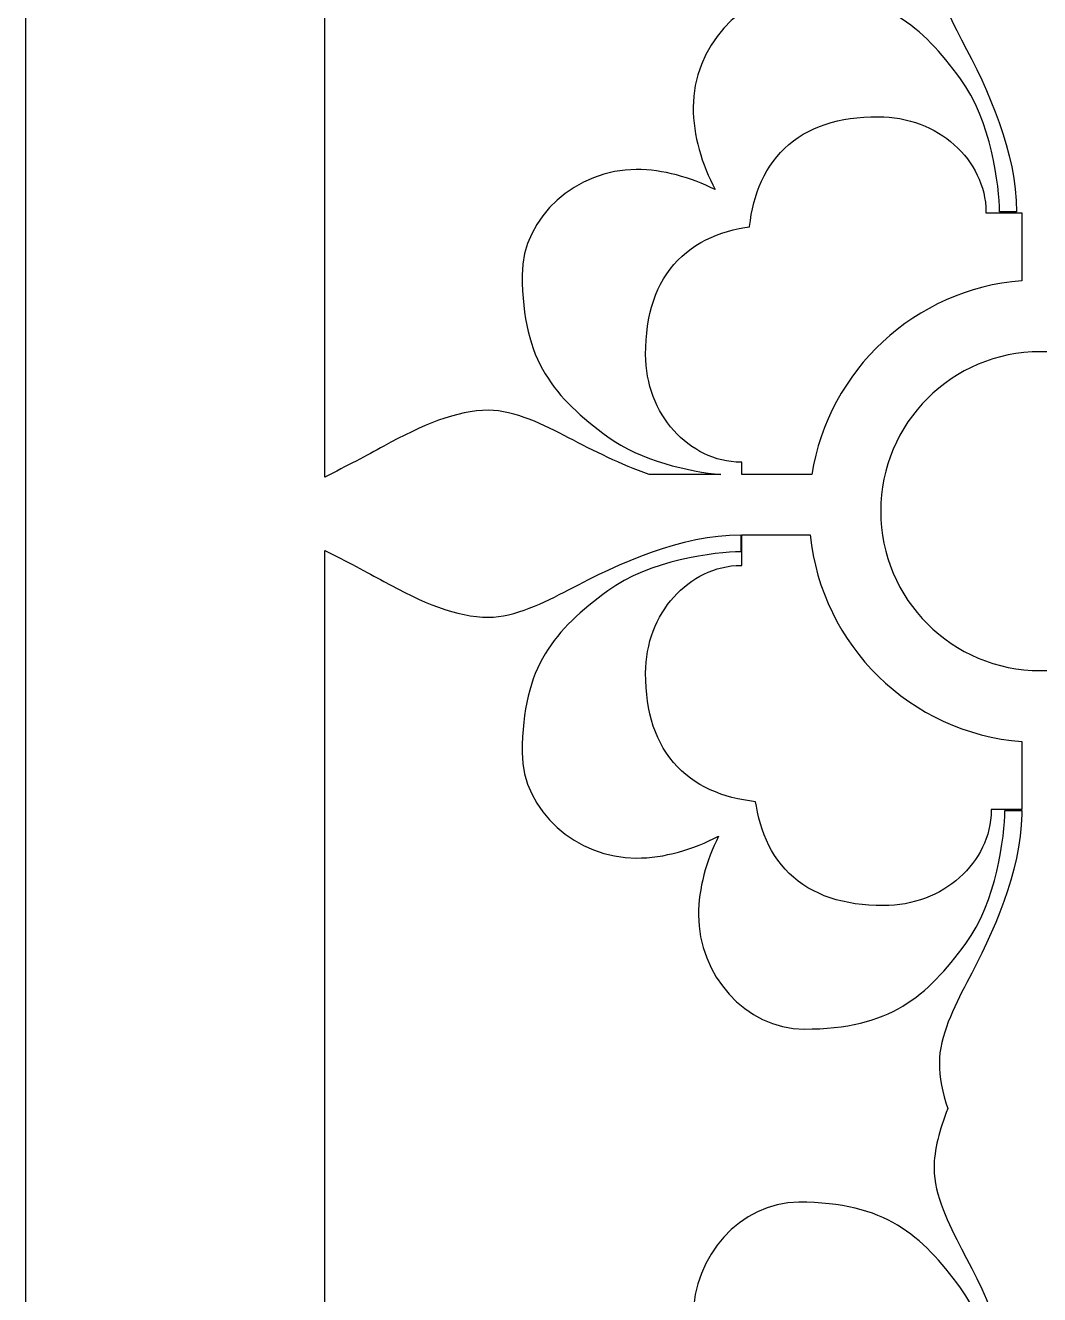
# Model space of a CAD drawing. Header units: centimetres. Extents: x 20.9 to 27, y -2.7 to 9.
# Drawn here: x 20.936 to 21.722, y -0.808 to 0.175 of the extents above; entities that cross this region are included whole.
import ezdxf

# ---------------------------------------------------------------- set-up
doc = ezdxf.new("R2010")
doc.units = ezdxf.units.CM
doc.header["$MEASUREMENT"] = 0
doc.layers.add('layer 1', color=7, linetype='Continuous')

msp = doc.modelspace()

# ---------------------------------------------------------------- linework, layer by layer
at = {"layer": 'layer 1', "color": 250}
for points, knots in [([(20.93631, -2.70131), (20.93631, -2.70131), (20.93631, 9.00077), (20.93631, 9.00077), (20.93631, 9.00077), (20.93631, 9.00077), (26.99977, 9.00077), (26.99977, 9.00077), (26.99977, 9.00077), (26.99977, 9.00077), (26.99977, -2.70131), (26.99977, -2.70131), (26.99977, -2.70131), (26.99977, -2.70131), (20.93631, -2.70131), (20.93631, -2.70131)], [0, 0, 0, 0, 0.2, 0.2, 0.2, 0.2, 0.4, 0.4, 0.4, 0.4, 0.6, 0.6, 0.6, 0.6, 1, 1, 1, 1]), ([(21.65053, 0.27265), (21.64632, 0.28498), (21.64389, 0.2968), (21.64389, 0.3081), (21.64389, 0.3081), (21.64389, 0.32855), (21.65533, 0.35145), (21.66515, 0.37026), (21.66515, 0.37026), (21.68599, 0.40951), (21.70681, 0.45504), (21.70765, 0.50071), (21.70765, 0.50071), (21.70765, 0.50071), (21.70765, 0.50356), (21.70765, 0.50356), (21.70765, 0.50356), (21.70765, 0.50356), (21.69459, 0.50356), (21.69459, 0.50356), (21.69459, 0.50356), (21.69459, 0.48393), (21.68805, 0.4324), (21.66433, 0.40052), (21.66433, 0.40052), (21.63407, 0.35962), (21.60628, 0.33428), (21.5392, 0.33428), (21.5392, 0.33428), (21.4934, 0.33428), (21.45743, 0.37679), (21.45743, 0.4226), (21.45743, 0.4226), (21.45743, 0.44332), (21.46346, 0.46472), (21.47302, 0.48367), (21.47302, 0.48367), (21.45341, 0.47331), (21.43096, 0.46669), (21.40925, 0.46669), (21.40925, 0.46669), (21.36344, 0.46669), (21.32093, 0.50267), (21.32093, 0.54847), (21.32093, 0.54847), (21.32093, 0.61554), (21.34627, 0.64334), (21.38717, 0.67359), (21.38717, 0.67359), (21.41905, 0.69731), (21.47058, 0.70386), (21.49021, 0.70386), (21.49021, 0.70386), (21.49021, 0.70386), (21.49021, 0.71694), (21.49021, 0.71694), (21.49021, 0.71694), (21.44359, 0.71694), (21.39698, 0.69568), (21.35691, 0.67441), (21.35691, 0.67441), (21.3381, 0.66459), (21.3152, 0.65315), (21.29475, 0.65315), (21.29475, 0.65315), (21.27021, 0.65315), (21.24322, 0.66459), (21.21379, 0.68096), (21.21379, 0.68096), (21.20078, 0.68802), (21.18488, 0.69644), (21.16804, 0.70491), (21.16804, 0.70491), (21.16804, 0.70491), (21.16804, -0.17453), (21.16804, -0.17453), (21.16804, -0.17453), (21.18488, -0.16606), (21.20078, -0.15764), (21.21379, -0.15057), (21.21379, -0.15057), (21.24322, -0.1342), (21.27021, -0.12276), (21.29475, -0.12276), (21.29475, -0.12276), (21.3152, -0.12276), (21.3381, -0.1342), (21.35691, -0.14403), (21.35691, -0.14403), (21.37636, -0.15435), (21.39735, -0.16467), (21.41913, -0.17256), (21.41913, -0.17256), (21.41913, -0.17256), (21.47463, -0.17256), (21.47463, -0.17256), (21.47463, -0.17256), (21.45035, -0.17008), (21.41254, -0.16208), (21.38717, -0.1432), (21.38717, -0.1432), (21.34627, -0.11295), (21.32093, -0.08515), (21.32093, -0.01808), (21.32093, -0.01808), (21.32093, 0.02772), (21.36344, 0.0637), (21.40925, 0.0637), (21.40925, 0.0637), (21.42997, 0.0637), (21.45137, 0.05766), (21.47032, 0.04811), (21.47032, 0.04811), (21.45996, 0.06772), (21.45334, 0.09016), (21.45334, 0.11188), (21.45334, 0.11188), (21.45334, 0.15769), (21.48932, 0.2002), (21.53512, 0.2002), (21.53512, 0.2002), (21.60219, 0.2002), (21.62998, 0.17486), (21.66024, 0.13396), (21.66024, 0.13396), (21.68396, 0.10208), (21.69051, 0.05055), (21.69051, 0.03092), (21.69051, 0.03092), (21.69051, 0.03092), (21.70359, 0.03092), (21.70359, 0.03092), (21.70359, 0.03092), (21.70359, 0.07754), (21.68233, 0.12415), (21.66106, 0.16422), (21.66106, 0.16422), (21.65124, 0.18303), (21.6398, 0.20593), (21.6398, 0.22638), (21.6398, 0.22638), (21.6398, 0.24094), (21.64383, 0.25636), (21.65053, 0.27265)], [0, 0, 0, 0, 0.027027, 0.027027, 0.027027, 0.027027, 0.054054, 0.054054, 0.054054, 0.054054, 0.081081, 0.081081, 0.081081, 0.081081, 0.108108, 0.108108, 0.108108, 0.108108, 0.135135, 0.135135, 0.135135, 0.135135, 0.162162, 0.162162, 0.162162, 0.162162, 0.189189, 0.189189, 0.189189, 0.189189, 0.216216, 0.216216, 0.216216, 0.216216, 0.243243, 0.243243, 0.243243, 0.243243, 0.27027, 0.27027, 0.27027, 0.27027, 0.297297, 0.297297, 0.297297, 0.297297, 0.324324, 0.324324, 0.324324, 0.324324, 0.351351, 0.351351, 0.351351, 0.351351, 0.378378, 0.378378, 0.378378, 0.378378, 0.405405, 0.405405, 0.405405, 0.405405, 0.432432, 0.432432, 0.432432, 0.432432, 0.459459, 0.459459, 0.459459, 0.459459, 0.486486, 0.486486, 0.486486, 0.486486, 0.513514, 0.513514, 0.513514, 0.513514, 0.540541, 0.540541, 0.540541, 0.540541, 0.567568, 0.567568, 0.567568, 0.567568, 0.594595, 0.594595, 0.594595, 0.594595, 0.621622, 0.621622, 0.621622, 0.621622, 0.648649, 0.648649, 0.648649, 0.648649, 0.675676, 0.675676, 0.675676, 0.675676, 0.702703, 0.702703, 0.702703, 0.702703, 0.72973, 0.72973, 0.72973, 0.72973, 0.756757, 0.756757, 0.756757, 0.756757, 0.783784, 0.783784, 0.783784, 0.783784, 0.810811, 0.810811, 0.810811, 0.810811, 0.837838, 0.837838, 0.837838, 0.837838, 0.864865, 0.864865, 0.864865, 0.864865, 0.891892, 0.891892, 0.891892, 0.891892, 0.918919, 0.918919, 0.918919, 0.918919, 0.945946, 0.945946, 0.945946, 0.945946, 1, 1, 1, 1]), ([(21.49092, -0.17256), (21.49092, -0.17256), (21.54518, -0.17256), (21.54518, -0.17256), (21.54518, -0.17256), (21.55802, -0.09176), (21.62492, -0.02895), (21.70765, -0.02239), (21.70765, -0.02239), (21.70765, -0.02239), (21.70765, 0.0302), (21.70765, 0.0302), (21.70765, 0.0302), (21.70765, 0.0302), (21.67997, 0.0302), (21.67997, 0.0302), (21.67997, 0.0302), (21.67997, 0.0302), (21.67997, 0.0312), (21.67997, 0.0312), (21.67997, 0.0312), (21.67997, 0.0312), (21.67986, 0.03466), (21.67986, 0.03466), (21.67986, 0.03466), (21.67986, 0.03466), (21.67953, 0.03836), (21.67953, 0.03836), (21.67953, 0.03836), (21.67953, 0.03836), (21.67898, 0.04203), (21.67898, 0.04203), (21.67898, 0.04203), (21.67898, 0.04203), (21.67822, 0.04564), (21.67822, 0.04564), (21.67822, 0.04564), (21.67822, 0.04564), (21.67727, 0.0492), (21.67727, 0.0492), (21.67727, 0.0492), (21.67727, 0.0492), (21.67612, 0.05269), (21.67612, 0.05269), (21.67612, 0.05269), (21.67612, 0.05269), (21.67479, 0.0561), (21.67479, 0.0561), (21.67479, 0.0561), (21.67479, 0.0561), (21.67328, 0.05945), (21.67328, 0.05945), (21.67328, 0.05945), (21.67328, 0.05945), (21.67159, 0.06271), (21.67159, 0.06271), (21.67159, 0.06271), (21.67159, 0.06271), (21.66974, 0.06588), (21.66974, 0.06588), (21.66974, 0.06588), (21.66974, 0.06588), (21.66774, 0.06896), (21.66774, 0.06896), (21.66774, 0.06896), (21.66774, 0.06896), (21.66557, 0.07194), (21.66557, 0.07194), (21.66557, 0.07194), (21.66557, 0.07194), (21.66326, 0.07483), (21.66326, 0.07483), (21.66326, 0.07483), (21.66326, 0.07483), (21.6608, 0.07761), (21.6608, 0.07761), (21.6608, 0.07761), (21.6608, 0.07761), (21.6582, 0.08028), (21.6582, 0.08028), (21.6582, 0.08028), (21.6582, 0.08028), (21.65546, 0.08285), (21.65546, 0.08285), (21.65546, 0.08285), (21.65546, 0.08285), (21.65259, 0.08529), (21.65259, 0.08529), (21.65259, 0.08529), (21.65259, 0.08529), (21.64959, 0.08762), (21.64959, 0.08762), (21.64959, 0.08762), (21.64959, 0.08762), (21.64647, 0.08981), (21.64647, 0.08981), (21.64647, 0.08981), (21.64647, 0.08981), (21.64322, 0.09188), (21.64322, 0.09188), (21.64322, 0.09188), (21.64322, 0.09188), (21.63986, 0.09381), (21.63986, 0.09381), (21.63986, 0.09381), (21.63986, 0.09381), (21.63639, 0.0956), (21.63639, 0.0956), (21.63639, 0.0956), (21.63639, 0.0956), (21.63281, 0.09725), (21.63281, 0.09725), (21.63281, 0.09725), (21.63281, 0.09725), (21.62913, 0.09874), (21.62913, 0.09874), (21.62913, 0.09874), (21.62913, 0.09874), (21.62534, 0.10008), (21.62534, 0.10008), (21.62534, 0.10008), (21.62534, 0.10008), (21.62146, 0.10126), (21.62146, 0.10126), (21.62146, 0.10126), (21.62146, 0.10126), (21.61749, 0.10226), (21.61749, 0.10226), (21.61749, 0.10226), (21.61749, 0.10226), (21.61343, 0.1031), (21.61343, 0.1031), (21.61343, 0.1031), (21.61343, 0.1031), (21.60929, 0.10376), (21.60929, 0.10376), (21.60929, 0.10376), (21.60929, 0.10376), (21.60509, 0.10424), (21.60509, 0.10424), (21.60509, 0.10424), (21.60509, 0.10424), (21.60081, 0.10453), (21.60081, 0.10453), (21.60081, 0.10453), (21.60081, 0.10453), (21.59652, 0.10462), (21.59652, 0.10462), (21.59652, 0.10462), (21.59652, 0.10462), (21.59087, 0.10453), (21.59087, 0.10453), (21.59087, 0.10453), (21.59087, 0.10453), (21.58542, 0.10426), (21.58542, 0.10426), (21.58542, 0.10426), (21.58542, 0.10426), (21.58011, 0.1038), (21.58011, 0.1038), (21.58011, 0.1038), (21.58011, 0.1038), (21.57494, 0.10316), (21.57494, 0.10316), (21.57494, 0.10316), (21.57494, 0.10316), (21.5699, 0.10233), (21.5699, 0.10233), (21.5699, 0.10233), (21.5699, 0.10233), (21.56499, 0.10131), (21.56499, 0.10131), (21.56499, 0.10131), (21.56499, 0.10131), (21.56022, 0.10009), (21.56022, 0.10009), (21.56022, 0.10009), (21.56022, 0.10009), (21.55559, 0.09867), (21.55559, 0.09867), (21.55559, 0.09867), (21.55559, 0.09867), (21.55109, 0.09704), (21.55109, 0.09704), (21.55109, 0.09704), (21.55109, 0.09704), (21.54674, 0.09522), (21.54674, 0.09522), (21.54674, 0.09522), (21.54674, 0.09522), (21.54254, 0.09318), (21.54254, 0.09318), (21.54254, 0.09318), (21.54254, 0.09318), (21.5385, 0.09095), (21.5385, 0.09095), (21.5385, 0.09095), (21.5385, 0.09095), (21.53462, 0.08851), (21.53462, 0.08851), (21.53462, 0.08851), (21.53462, 0.08851), (21.53091, 0.08587), (21.53091, 0.08587), (21.53091, 0.08587), (21.53091, 0.08587), (21.52739, 0.08305), (21.52739, 0.08305), (21.52739, 0.08305), (21.52739, 0.08305), (21.52405, 0.08004), (21.52405, 0.08004), (21.52405, 0.08004), (21.52405, 0.08004), (21.52091, 0.07685), (21.52091, 0.07685), (21.52091, 0.07685), (21.52091, 0.07685), (21.51797, 0.0735), (21.51797, 0.0735), (21.51797, 0.0735), (21.51797, 0.0735), (21.51523, 0.06999), (21.51523, 0.06999), (21.51523, 0.06999), (21.51523, 0.06999), (21.51269, 0.06635), (21.51269, 0.06635), (21.51269, 0.06635), (21.51269, 0.06635), (21.51035, 0.06258), (21.51035, 0.06258), (21.51035, 0.06258), (21.51035, 0.06258), (21.50821, 0.0587), (21.50821, 0.0587), (21.50821, 0.0587), (21.50821, 0.0587), (21.50627, 0.0547), (21.50627, 0.0547), (21.50627, 0.0547), (21.50627, 0.0547), (21.50452, 0.05061), (21.50452, 0.05061), (21.50452, 0.05061), (21.50452, 0.05061), (21.50294, 0.04642), (21.50294, 0.04642), (21.50294, 0.04642), (21.50294, 0.04642), (21.50154, 0.04214), (21.50154, 0.04214), (21.50154, 0.04214), (21.50154, 0.04214), (21.50031, 0.03778), (21.50031, 0.03778), (21.50031, 0.03778), (21.50031, 0.03778), (21.49925, 0.03335), (21.49925, 0.03335), (21.49925, 0.03335), (21.49925, 0.03335), (21.49833, 0.02883), (21.49833, 0.02883), (21.49833, 0.02883), (21.49833, 0.02883), (21.49757, 0.02424), (21.49757, 0.02424), (21.49757, 0.02424), (21.49757, 0.02424), (21.49695, 0.01958), (21.49695, 0.01958), (21.49695, 0.01958), (21.49695, 0.01958), (21.49693, 0.01944), (21.49693, 0.01944), (21.49693, 0.01944), (21.49693, 0.01944), (21.49342, 0.01889), (21.49342, 0.01889), (21.49342, 0.01889), (21.49342, 0.01889), (21.48885, 0.01801), (21.48885, 0.01801), (21.48885, 0.01801), (21.48885, 0.01801), (21.48436, 0.01697), (21.48436, 0.01697), (21.48436, 0.01697), (21.48436, 0.01697), (21.47994, 0.01576), (21.47994, 0.01576), (21.47994, 0.01576), (21.47994, 0.01576), (21.47561, 0.01439), (21.47561, 0.01439), (21.47561, 0.01439), (21.47561, 0.01439), (21.47137, 0.01285), (21.47137, 0.01285), (21.47137, 0.01285), (21.47137, 0.01285), (21.46722, 0.01111), (21.46722, 0.01111), (21.46722, 0.01111), (21.46722, 0.01111), (21.46317, 0.00919), (21.46317, 0.00919), (21.46317, 0.00919), (21.46317, 0.00919), (21.45923, 0.00707), (21.45923, 0.00707), (21.45923, 0.00707), (21.45923, 0.00707), (21.45541, 0.00475), (21.45541, 0.00475), (21.45541, 0.00475), (21.45541, 0.00475), (21.45171, 0.00223), (21.45171, 0.00223), (21.45171, 0.00223), (21.45171, 0.00223), (21.44816, -0.0005), (21.44816, -0.0005), (21.44816, -0.0005), (21.44816, -0.0005), (21.44475, -0.00344), (21.44475, -0.00344), (21.44475, -0.00344), (21.44475, -0.00344), (21.44152, -0.00658), (21.44152, -0.00658), (21.44152, -0.00658), (21.44152, -0.00658), (21.43845, -0.00992), (21.43845, -0.00992), (21.43845, -0.00992), (21.43845, -0.00992), (21.43558, -0.01345), (21.43558, -0.01345), (21.43558, -0.01345), (21.43558, -0.01345), (21.43289, -0.01717), (21.43289, -0.01717), (21.43289, -0.01717), (21.43289, -0.01717), (21.43041, -0.02106), (21.43041, -0.02106), (21.43041, -0.02106), (21.43041, -0.02106), (21.42814, -0.02512), (21.42814, -0.02512), (21.42814, -0.02512), (21.42814, -0.02512), (21.42607, -0.02934), (21.42607, -0.02934), (21.42607, -0.02934), (21.42607, -0.02934), (21.42421, -0.03372), (21.42421, -0.03372), (21.42421, -0.03372), (21.42421, -0.03372), (21.42256, -0.03824), (21.42256, -0.03824), (21.42256, -0.03824), (21.42256, -0.03824), (21.42112, -0.04291), (21.42112, -0.04291), (21.42112, -0.04291), (21.42112, -0.04291), (21.41987, -0.04771), (21.41987, -0.04771), (21.41987, -0.04771), (21.41987, -0.04771), (21.41883, -0.05265), (21.41883, -0.05265), (21.41883, -0.05265), (21.41883, -0.05265), (21.41799, -0.05773), (21.41799, -0.05773), (21.41799, -0.05773), (21.41799, -0.05773), (21.41733, -0.06294), (21.41733, -0.06294), (21.41733, -0.06294), (21.41733, -0.06294), (21.41687, -0.06829), (21.41687, -0.06829), (21.41687, -0.06829), (21.41687, -0.06829), (21.41659, -0.07379), (21.41659, -0.07379), (21.41659, -0.07379), (21.41659, -0.07379), (21.4165, -0.07948), (21.4165, -0.07948), (21.4165, -0.07948), (21.4165, -0.07948), (21.4166, -0.08377), (21.4166, -0.08377), (21.4166, -0.08377), (21.4166, -0.08377), (21.41689, -0.08805), (21.41689, -0.08805), (21.41689, -0.08805), (21.41689, -0.08805), (21.41736, -0.09226), (21.41736, -0.09226), (21.41736, -0.09226), (21.41736, -0.09226), (21.41802, -0.09639), (21.41802, -0.09639), (21.41802, -0.09639), (21.41802, -0.09639), (21.41886, -0.10045), (21.41886, -0.10045), (21.41886, -0.10045), (21.41886, -0.10045), (21.41987, -0.10442), (21.41987, -0.10442), (21.41987, -0.10442), (21.41987, -0.10442), (21.42104, -0.10831), (21.42104, -0.10831), (21.42104, -0.10831), (21.42104, -0.10831), (21.42238, -0.11209), (21.42238, -0.11209), (21.42238, -0.11209), (21.42238, -0.11209), (21.42387, -0.11577), (21.42387, -0.11577), (21.42387, -0.11577), (21.42387, -0.11577), (21.42552, -0.11936), (21.42552, -0.11936), (21.42552, -0.11936), (21.42552, -0.11936), (21.42731, -0.12283), (21.42731, -0.12283), (21.42731, -0.12283), (21.42731, -0.12283), (21.42924, -0.12619), (21.42924, -0.12619), (21.42924, -0.12619), (21.42924, -0.12619), (21.43131, -0.12943), (21.43131, -0.12943), (21.43131, -0.12943), (21.43131, -0.12943), (21.43351, -0.13256), (21.43351, -0.13256), (21.43351, -0.13256), (21.43351, -0.13256), (21.43583, -0.13556), (21.43583, -0.13556), (21.43583, -0.13556), (21.43583, -0.13556), (21.43827, -0.13843), (21.43827, -0.13843), (21.43827, -0.13843), (21.43827, -0.13843), (21.44083, -0.14116), (21.44083, -0.14116), (21.44083, -0.14116), (21.44083, -0.14116), (21.44351, -0.14377), (21.44351, -0.14377), (21.44351, -0.14377), (21.44351, -0.14377), (21.44629, -0.14623), (21.44629, -0.14623), (21.44629, -0.14623), (21.44629, -0.14623), (21.44918, -0.14854), (21.44918, -0.14854), (21.44918, -0.14854), (21.44918, -0.14854), (21.45216, -0.15071), (21.45216, -0.15071), (21.45216, -0.15071), (21.45216, -0.15071), (21.45525, -0.15272), (21.45525, -0.15272), (21.45525, -0.15272), (21.45525, -0.15272), (21.45842, -0.15457), (21.45842, -0.15457), (21.45842, -0.15457), (21.45842, -0.15457), (21.46168, -0.15625), (21.46168, -0.15625), (21.46168, -0.15625), (21.46168, -0.15625), (21.46501, -0.15776), (21.46501, -0.15776), (21.46501, -0.15776), (21.46501, -0.15776), (21.46843, -0.15909), (21.46843, -0.15909), (21.46843, -0.15909), (21.46843, -0.15909), (21.47192, -0.16024), (21.47192, -0.16024), (21.47192, -0.16024), (21.47192, -0.16024), (21.47548, -0.1612), (21.47548, -0.1612), (21.47548, -0.1612), (21.47548, -0.1612), (21.4791, -0.16195), (21.4791, -0.16195), (21.4791, -0.16195), (21.4791, -0.16195), (21.48276, -0.1625), (21.48276, -0.1625), (21.48276, -0.1625), (21.48276, -0.1625), (21.48647, -0.16283), (21.48647, -0.16283), (21.48647, -0.16283), (21.48647, -0.16283), (21.48993, -0.16294), (21.48993, -0.16294), (21.48993, -0.16294), (21.48993, -0.16294), (21.49092, -0.16294), (21.49092, -0.16294), (21.49092, -0.16294), (21.49092, -0.16294), (21.49092, -0.17256), (21.49092, -0.17256)], [0, 0, 0, 0, 0.007463, 0.007463, 0.007463, 0.007463, 0.014925, 0.014925, 0.014925, 0.014925, 0.022388, 0.022388, 0.022388, 0.022388, 0.029851, 0.029851, 0.029851, 0.029851, 0.037313, 0.037313, 0.037313, 0.037313, 0.044776, 0.044776, 0.044776, 0.044776, 0.052239, 0.052239, 0.052239, 0.052239, 0.059701, 0.059701, 0.059701, 0.059701, 0.067164, 0.067164, 0.067164, 0.067164, 0.074627, 0.074627, 0.074627, 0.074627, 0.08209, 0.08209, 0.08209, 0.08209, 0.089552, 0.089552, 0.089552, 0.089552, 0.097015, 0.097015, 0.097015, 0.097015, 0.104478, 0.104478, 0.104478, 0.104478, 0.11194, 0.11194, 0.11194, 0.11194, 0.119403, 0.119403, 0.119403, 0.119403, 0.126866, 0.126866, 0.126866, 0.126866, 0.134328, 0.134328, 0.134328, 0.134328, 0.141791, 0.141791, 0.141791, 0.141791, 0.149254, 0.149254, 0.149254, 0.149254, 0.156716, 0.156716, 0.156716, 0.156716, 0.164179, 0.164179, 0.164179, 0.164179, 0.171642, 0.171642, 0.171642, 0.171642, 0.179104, 0.179104, 0.179104, 0.179104, 0.186567, 0.186567, 0.186567, 0.186567, 0.19403, 0.19403, 0.19403, 0.19403, 0.201493, 0.201493, 0.201493, 0.201493, 0.208955, 0.208955, 0.208955, 0.208955, 0.216418, 0.216418, 0.216418, 0.216418, 0.223881, 0.223881, 0.223881, 0.223881, 0.231343, 0.231343, 0.231343, 0.231343, 0.238806, 0.238806, 0.238806, 0.238806, 0.246269, 0.246269, 0.246269, 0.246269, 0.253731, 0.253731, 0.253731, 0.253731, 0.261194, 0.261194, 0.261194, 0.261194, 0.268657, 0.268657, 0.268657, 0.268657, 0.276119, 0.276119, 0.276119, 0.276119, 0.283582, 0.283582, 0.283582, 0.283582, 0.291045, 0.291045, 0.291045, 0.291045, 0.298507, 0.298507, 0.298507, 0.298507, 0.30597, 0.30597, 0.30597, 0.30597, 0.313433, 0.313433, 0.313433, 0.313433, 0.320896, 0.320896, 0.320896, 0.320896, 0.328358, 0.328358, 0.328358, 0.328358, 0.335821, 0.335821, 0.335821, 0.335821, 0.343284, 0.343284, 0.343284, 0.343284, 0.350746, 0.350746, 0.350746, 0.350746, 0.358209, 0.358209, 0.358209, 0.358209, 0.365672, 0.365672, 0.365672, 0.365672, 0.373134, 0.373134, 0.373134, 0.373134, 0.380597, 0.380597, 0.380597, 0.380597, 0.38806, 0.38806, 0.38806, 0.38806, 0.395522, 0.395522, 0.395522, 0.395522, 0.402985, 0.402985, 0.402985, 0.402985, 0.410448, 0.410448, 0.410448, 0.410448, 0.41791, 0.41791, 0.41791, 0.41791, 0.425373, 0.425373, 0.425373, 0.425373, 0.432836, 0.432836, 0.432836, 0.432836, 0.440299, 0.440299, 0.440299, 0.440299, 0.447761, 0.447761, 0.447761, 0.447761, 0.455224, 0.455224, 0.455224, 0.455224, 0.462687, 0.462687, 0.462687, 0.462687, 0.470149, 0.470149, 0.470149, 0.470149, 0.477612, 0.477612, 0.477612, 0.477612, 0.485075, 0.485075, 0.485075, 0.485075, 0.492537, 0.492537, 0.492537, 0.492537, 0.5, 0.5, 0.5, 0.5, 0.507463, 0.507463, 0.507463, 0.507463, 0.514925, 0.514925, 0.514925, 0.514925, 0.522388, 0.522388, 0.522388, 0.522388, 0.529851, 0.529851, 0.529851, 0.529851, 0.537313, 0.537313, 0.537313, 0.537313, 0.544776, 0.544776, 0.544776, 0.544776, 0.552239, 0.552239, 0.552239, 0.552239, 0.559701, 0.559701, 0.559701, 0.559701, 0.567164, 0.567164, 0.567164, 0.567164, 0.574627, 0.574627, 0.574627, 0.574627, 0.58209, 0.58209, 0.58209, 0.58209, 0.589552, 0.589552, 0.589552, 0.589552, 0.597015, 0.597015, 0.597015, 0.597015, 0.604478, 0.604478, 0.604478, 0.604478, 0.61194, 0.61194, 0.61194, 0.61194, 0.619403, 0.619403, 0.619403, 0.619403, 0.626866, 0.626866, 0.626866, 0.626866, 0.634328, 0.634328, 0.634328, 0.634328, 0.641791, 0.641791, 0.641791, 0.641791, 0.649254, 0.649254, 0.649254, 0.649254, 0.656716, 0.656716, 0.656716, 0.656716, 0.664179, 0.664179, 0.664179, 0.664179, 0.671642, 0.671642, 0.671642, 0.671642, 0.679104, 0.679104, 0.679104, 0.679104, 0.686567, 0.686567, 0.686567, 0.686567, 0.69403, 0.69403, 0.69403, 0.69403, 0.701493, 0.701493, 0.701493, 0.701493, 0.708955, 0.708955, 0.708955, 0.708955, 0.716418, 0.716418, 0.716418, 0.716418, 0.723881, 0.723881, 0.723881, 0.723881, 0.731343, 0.731343, 0.731343, 0.731343, 0.738806, 0.738806, 0.738806, 0.738806, 0.746269, 0.746269, 0.746269, 0.746269, 0.753731, 0.753731, 0.753731, 0.753731, 0.761194, 0.761194, 0.761194, 0.761194, 0.768657, 0.768657, 0.768657, 0.768657, 0.776119, 0.776119, 0.776119, 0.776119, 0.783582, 0.783582, 0.783582, 0.783582, 0.791045, 0.791045, 0.791045, 0.791045, 0.798507, 0.798507, 0.798507, 0.798507, 0.80597, 0.80597, 0.80597, 0.80597, 0.813433, 0.813433, 0.813433, 0.813433, 0.820896, 0.820896, 0.820896, 0.820896, 0.828358, 0.828358, 0.828358, 0.828358, 0.835821, 0.835821, 0.835821, 0.835821, 0.843284, 0.843284, 0.843284, 0.843284, 0.850746, 0.850746, 0.850746, 0.850746, 0.858209, 0.858209, 0.858209, 0.858209, 0.865672, 0.865672, 0.865672, 0.865672, 0.873134, 0.873134, 0.873134, 0.873134, 0.880597, 0.880597, 0.880597, 0.880597, 0.88806, 0.88806, 0.88806, 0.88806, 0.895522, 0.895522, 0.895522, 0.895522, 0.902985, 0.902985, 0.902985, 0.902985, 0.910448, 0.910448, 0.910448, 0.910448, 0.91791, 0.91791, 0.91791, 0.91791, 0.925373, 0.925373, 0.925373, 0.925373, 0.932836, 0.932836, 0.932836, 0.932836, 0.940299, 0.940299, 0.940299, 0.940299, 0.947761, 0.947761, 0.947761, 0.947761, 0.955224, 0.955224, 0.955224, 0.955224, 0.962687, 0.962687, 0.962687, 0.962687, 0.970149, 0.970149, 0.970149, 0.970149, 0.977612, 0.977612, 0.977612, 0.977612, 0.985075, 0.985075, 0.985075, 0.985075, 1, 1, 1, 1]), ([(21.59848, -0.20087), (21.59848, -0.13266), (21.65379, -0.07736), (21.72199, -0.07736), (21.72199, -0.07736), (21.79019, -0.07736), (21.8455, -0.13266), (21.8455, -0.20087), (21.8455, -0.20087), (21.8455, -0.26907), (21.79019, -0.32438), (21.72199, -0.32438), (21.72199, -0.32438), (21.65379, -0.32438), (21.59848, -0.26907), (21.59848, -0.20087)], [0, 0, 0, 0, 0.2, 0.2, 0.2, 0.2, 0.4, 0.4, 0.4, 0.4, 0.6, 0.6, 0.6, 0.6, 1, 1, 1, 1]), ([(21.65053, -0.66356), (21.64632, -0.65122), (21.64389, -0.6394), (21.64389, -0.62811), (21.64389, -0.62811), (21.64389, -0.60766), (21.65533, -0.58476), (21.66515, -0.56595), (21.66515, -0.56595), (21.68599, -0.52669), (21.70681, -0.48117), (21.70765, -0.4355), (21.70765, -0.4355), (21.70765, -0.4355), (21.70765, -0.43265), (21.70765, -0.43265), (21.70765, -0.43265), (21.70765, -0.43265), (21.69459, -0.43265), (21.69459, -0.43265), (21.69459, -0.43265), (21.69459, -0.45228), (21.68805, -0.50381), (21.66433, -0.53569), (21.66433, -0.53569), (21.63407, -0.57659), (21.60628, -0.60193), (21.5392, -0.60193), (21.5392, -0.60193), (21.4934, -0.60193), (21.45743, -0.55942), (21.45743, -0.51361), (21.45743, -0.51361), (21.45743, -0.49288), (21.46346, -0.47149), (21.47302, -0.45253), (21.47302, -0.45253), (21.45341, -0.46289), (21.43096, -0.46951), (21.40925, -0.46951), (21.40925, -0.46951), (21.36344, -0.46951), (21.32093, -0.43354), (21.32093, -0.38774), (21.32093, -0.38774), (21.32093, -0.32067), (21.34627, -0.29287), (21.38717, -0.26261), (21.38717, -0.26261), (21.41905, -0.2389), (21.47058, -0.23235), (21.49021, -0.23235), (21.49021, -0.23235), (21.49021, -0.23235), (21.49021, -0.21926), (21.49021, -0.21926), (21.49021, -0.21926), (21.44359, -0.21926), (21.39698, -0.24053), (21.35691, -0.2618), (21.35691, -0.2618), (21.3381, -0.27161), (21.3152, -0.28306), (21.29475, -0.28306), (21.29475, -0.28306), (21.27021, -0.28306), (21.24322, -0.27161), (21.21379, -0.25525), (21.21379, -0.25525), (21.20078, -0.24818), (21.18488, -0.23977), (21.16804, -0.2313), (21.16804, -0.2313), (21.16804, -0.2313), (21.16804, -1.11073), (21.16804, -1.11073), (21.16804, -1.11073), (21.18488, -1.10227), (21.20078, -1.09384), (21.21379, -1.08678), (21.21379, -1.08678), (21.24322, -1.07041), (21.27021, -1.05897), (21.29475, -1.05897), (21.29475, -1.05897), (21.3152, -1.05897), (21.3381, -1.07041), (21.35691, -1.08024), (21.35691, -1.08024), (21.37636, -1.09056), (21.39735, -1.10088), (21.41913, -1.10877), (21.41913, -1.10877), (21.41913, -1.10877), (21.47463, -1.10877), (21.47463, -1.10877), (21.47463, -1.10877), (21.45035, -1.10629), (21.41254, -1.09829), (21.38717, -1.07941), (21.38717, -1.07941), (21.34627, -1.04916), (21.32093, -1.02136), (21.32093, -0.95429), (21.32093, -0.95429), (21.32093, -0.90849), (21.36344, -0.87251), (21.40925, -0.87251), (21.40925, -0.87251), (21.42997, -0.87251), (21.45137, -0.87854), (21.47032, -0.8881), (21.47032, -0.8881), (21.45996, -0.86849), (21.45334, -0.84604), (21.45334, -0.82433), (21.45334, -0.82433), (21.45334, -0.77852), (21.48932, -0.73601), (21.53512, -0.73601), (21.53512, -0.73601), (21.60219, -0.73601), (21.62998, -0.76135), (21.66024, -0.80225), (21.66024, -0.80225), (21.68396, -0.83413), (21.69051, -0.88566), (21.69051, -0.90529), (21.69051, -0.90529), (21.69051, -0.90529), (21.70359, -0.90529), (21.70359, -0.90529), (21.70359, -0.90529), (21.70359, -0.85867), (21.68233, -0.81206), (21.66106, -0.77199), (21.66106, -0.77199), (21.65124, -0.75318), (21.6398, -0.73028), (21.6398, -0.70983), (21.6398, -0.70983), (21.6398, -0.69527), (21.64383, -0.67984), (21.65053, -0.66356)], [0, 0, 0, 0, 0.027027, 0.027027, 0.027027, 0.027027, 0.054054, 0.054054, 0.054054, 0.054054, 0.081081, 0.081081, 0.081081, 0.081081, 0.108108, 0.108108, 0.108108, 0.108108, 0.135135, 0.135135, 0.135135, 0.135135, 0.162162, 0.162162, 0.162162, 0.162162, 0.189189, 0.189189, 0.189189, 0.189189, 0.216216, 0.216216, 0.216216, 0.216216, 0.243243, 0.243243, 0.243243, 0.243243, 0.27027, 0.27027, 0.27027, 0.27027, 0.297297, 0.297297, 0.297297, 0.297297, 0.324324, 0.324324, 0.324324, 0.324324, 0.351351, 0.351351, 0.351351, 0.351351, 0.378378, 0.378378, 0.378378, 0.378378, 0.405405, 0.405405, 0.405405, 0.405405, 0.432432, 0.432432, 0.432432, 0.432432, 0.459459, 0.459459, 0.459459, 0.459459, 0.486486, 0.486486, 0.486486, 0.486486, 0.513514, 0.513514, 0.513514, 0.513514, 0.540541, 0.540541, 0.540541, 0.540541, 0.567568, 0.567568, 0.567568, 0.567568, 0.594595, 0.594595, 0.594595, 0.594595, 0.621622, 0.621622, 0.621622, 0.621622, 0.648649, 0.648649, 0.648649, 0.648649, 0.675676, 0.675676, 0.675676, 0.675676, 0.702703, 0.702703, 0.702703, 0.702703, 0.72973, 0.72973, 0.72973, 0.72973, 0.756757, 0.756757, 0.756757, 0.756757, 0.783784, 0.783784, 0.783784, 0.783784, 0.810811, 0.810811, 0.810811, 0.810811, 0.837838, 0.837838, 0.837838, 0.837838, 0.864865, 0.864865, 0.864865, 0.864865, 0.891892, 0.891892, 0.891892, 0.891892, 0.918919, 0.918919, 0.918919, 0.918919, 0.945946, 0.945946, 0.945946, 0.945946, 1, 1, 1, 1]), ([(21.54388, -0.21926), (21.54388, -0.21926), (21.49092, -0.21926), (21.49092, -0.21926), (21.49092, -0.21926), (21.49092, -0.21926), (21.49092, -0.24289), (21.49092, -0.24289), (21.49092, -0.24289), (21.49092, -0.24289), (21.48992, -0.24289), (21.48992, -0.24289), (21.48992, -0.24289), (21.48992, -0.24289), (21.48647, -0.243), (21.48647, -0.243), (21.48647, -0.243), (21.48647, -0.243), (21.48276, -0.24333), (21.48276, -0.24333), (21.48276, -0.24333), (21.48276, -0.24333), (21.4791, -0.24388), (21.4791, -0.24388), (21.4791, -0.24388), (21.4791, -0.24388), (21.47548, -0.24463), (21.47548, -0.24463), (21.47548, -0.24463), (21.47548, -0.24463), (21.47192, -0.24559), (21.47192, -0.24559), (21.47192, -0.24559), (21.47192, -0.24559), (21.46843, -0.24674), (21.46843, -0.24674), (21.46843, -0.24674), (21.46843, -0.24674), (21.46502, -0.24807), (21.46502, -0.24807), (21.46502, -0.24807), (21.46502, -0.24807), (21.46168, -0.24958), (21.46168, -0.24958), (21.46168, -0.24958), (21.46168, -0.24958), (21.45841, -0.25126), (21.45841, -0.25126), (21.45841, -0.25126), (21.45841, -0.25126), (21.45525, -0.25311), (21.45525, -0.25311), (21.45525, -0.25311), (21.45525, -0.25311), (21.45216, -0.25512), (21.45216, -0.25512), (21.45216, -0.25512), (21.45216, -0.25512), (21.44918, -0.25728), (21.44918, -0.25728), (21.44918, -0.25728), (21.44918, -0.25728), (21.44629, -0.2596), (21.44629, -0.2596), (21.44629, -0.2596), (21.44629, -0.2596), (21.44351, -0.26206), (21.44351, -0.26206), (21.44351, -0.26206), (21.44351, -0.26206), (21.44083, -0.26466), (21.44083, -0.26466), (21.44083, -0.26466), (21.44083, -0.26466), (21.43827, -0.2674), (21.43827, -0.2674), (21.43827, -0.2674), (21.43827, -0.2674), (21.43583, -0.27027), (21.43583, -0.27027), (21.43583, -0.27027), (21.43583, -0.27027), (21.43351, -0.27326), (21.43351, -0.27326), (21.43351, -0.27326), (21.43351, -0.27326), (21.43131, -0.27639), (21.43131, -0.27639), (21.43131, -0.27639), (21.43131, -0.27639), (21.42924, -0.27963), (21.42924, -0.27963), (21.42924, -0.27963), (21.42924, -0.27963), (21.42731, -0.28299), (21.42731, -0.28299), (21.42731, -0.28299), (21.42731, -0.28299), (21.42552, -0.28647), (21.42552, -0.28647), (21.42552, -0.28647), (21.42552, -0.28647), (21.42387, -0.29005), (21.42387, -0.29005), (21.42387, -0.29005), (21.42387, -0.29005), (21.42238, -0.29373), (21.42238, -0.29373), (21.42238, -0.29373), (21.42238, -0.29373), (21.42104, -0.29751), (21.42104, -0.29751), (21.42104, -0.29751), (21.42104, -0.29751), (21.41987, -0.3014), (21.41987, -0.3014), (21.41987, -0.3014), (21.41987, -0.3014), (21.41886, -0.30537), (21.41886, -0.30537), (21.41886, -0.30537), (21.41886, -0.30537), (21.41802, -0.30943), (21.41802, -0.30943), (21.41802, -0.30943), (21.41802, -0.30943), (21.41736, -0.31356), (21.41736, -0.31356), (21.41736, -0.31356), (21.41736, -0.31356), (21.41689, -0.31777), (21.41689, -0.31777), (21.41689, -0.31777), (21.41689, -0.31777), (21.4166, -0.32205), (21.4166, -0.32205), (21.4166, -0.32205), (21.4166, -0.32205), (21.4165, -0.32634), (21.4165, -0.32634), (21.4165, -0.32634), (21.4165, -0.32634), (21.41659, -0.33199), (21.41659, -0.33199), (21.41659, -0.33199), (21.41659, -0.33199), (21.41686, -0.33743), (21.41686, -0.33743), (21.41686, -0.33743), (21.41686, -0.33743), (21.41732, -0.34274), (21.41732, -0.34274), (21.41732, -0.34274), (21.41732, -0.34274), (21.41796, -0.34792), (21.41796, -0.34792), (21.41796, -0.34792), (21.41796, -0.34792), (21.41879, -0.35296), (21.41879, -0.35296), (21.41879, -0.35296), (21.41879, -0.35296), (21.41982, -0.35786), (21.41982, -0.35786), (21.41982, -0.35786), (21.41982, -0.35786), (21.42104, -0.36263), (21.42104, -0.36263), (21.42104, -0.36263), (21.42104, -0.36263), (21.42246, -0.36727), (21.42246, -0.36727), (21.42246, -0.36727), (21.42246, -0.36727), (21.42408, -0.37176), (21.42408, -0.37176), (21.42408, -0.37176), (21.42408, -0.37176), (21.42591, -0.37611), (21.42591, -0.37611), (21.42591, -0.37611), (21.42591, -0.37611), (21.42794, -0.38032), (21.42794, -0.38032), (21.42794, -0.38032), (21.42794, -0.38032), (21.43017, -0.38436), (21.43017, -0.38436), (21.43017, -0.38436), (21.43017, -0.38436), (21.43261, -0.38824), (21.43261, -0.38824), (21.43261, -0.38824), (21.43261, -0.38824), (21.43525, -0.39194), (21.43525, -0.39194), (21.43525, -0.39194), (21.43525, -0.39194), (21.43808, -0.39547), (21.43808, -0.39547), (21.43808, -0.39547), (21.43808, -0.39547), (21.44109, -0.3988), (21.44109, -0.3988), (21.44109, -0.3988), (21.44109, -0.3988), (21.44427, -0.40194), (21.44427, -0.40194), (21.44427, -0.40194), (21.44427, -0.40194), (21.44762, -0.40489), (21.44762, -0.40489), (21.44762, -0.40489), (21.44762, -0.40489), (21.45113, -0.40763), (21.45113, -0.40763), (21.45113, -0.40763), (21.45113, -0.40763), (21.45477, -0.41016), (21.45477, -0.41016), (21.45477, -0.41016), (21.45477, -0.41016), (21.45853, -0.4125), (21.45853, -0.4125), (21.45853, -0.4125), (21.45853, -0.4125), (21.46242, -0.41464), (21.46242, -0.41464), (21.46242, -0.41464), (21.46242, -0.41464), (21.46642, -0.41658), (21.46642, -0.41658), (21.46642, -0.41658), (21.46642, -0.41658), (21.47052, -0.41834), (21.47052, -0.41834), (21.47052, -0.41834), (21.47052, -0.41834), (21.4747, -0.41991), (21.4747, -0.41991), (21.4747, -0.41991), (21.4747, -0.41991), (21.47898, -0.42131), (21.47898, -0.42131), (21.47898, -0.42131), (21.47898, -0.42131), (21.48334, -0.42254), (21.48334, -0.42254), (21.48334, -0.42254), (21.48334, -0.42254), (21.48778, -0.42361), (21.48778, -0.42361), (21.48778, -0.42361), (21.48778, -0.42361), (21.49229, -0.42452), (21.49229, -0.42452), (21.49229, -0.42452), (21.49229, -0.42452), (21.49688, -0.42528), (21.49688, -0.42528), (21.49688, -0.42528), (21.49688, -0.42528), (21.50154, -0.42591), (21.50154, -0.42591), (21.50154, -0.42591), (21.50154, -0.42591), (21.50168, -0.42592), (21.50168, -0.42592), (21.50168, -0.42592), (21.50168, -0.42592), (21.50223, -0.42943), (21.50223, -0.42943), (21.50223, -0.42943), (21.50223, -0.42943), (21.50311, -0.434), (21.50311, -0.434), (21.50311, -0.434), (21.50311, -0.434), (21.50415, -0.4385), (21.50415, -0.4385), (21.50415, -0.4385), (21.50415, -0.4385), (21.50536, -0.44291), (21.50536, -0.44291), (21.50536, -0.44291), (21.50536, -0.44291), (21.50673, -0.44724), (21.50673, -0.44724), (21.50673, -0.44724), (21.50673, -0.44724), (21.50828, -0.45149), (21.50828, -0.45149), (21.50828, -0.45149), (21.50828, -0.45149), (21.51001, -0.45564), (21.51001, -0.45564), (21.51001, -0.45564), (21.51001, -0.45564), (21.51193, -0.45969), (21.51193, -0.45969), (21.51193, -0.45969), (21.51193, -0.45969), (21.51405, -0.46363), (21.51405, -0.46363), (21.51405, -0.46363), (21.51405, -0.46363), (21.51637, -0.46745), (21.51637, -0.46745), (21.51637, -0.46745), (21.51637, -0.46745), (21.51889, -0.47115), (21.51889, -0.47115), (21.51889, -0.47115), (21.51889, -0.47115), (21.52163, -0.4747), (21.52163, -0.4747), (21.52163, -0.4747), (21.52163, -0.4747), (21.52456, -0.4781), (21.52456, -0.4781), (21.52456, -0.4781), (21.52456, -0.4781), (21.5277, -0.48134), (21.5277, -0.48134), (21.5277, -0.48134), (21.5277, -0.48134), (21.53104, -0.4844), (21.53104, -0.4844), (21.53104, -0.4844), (21.53104, -0.4844), (21.53457, -0.48728), (21.53457, -0.48728), (21.53457, -0.48728), (21.53457, -0.48728), (21.53829, -0.48996), (21.53829, -0.48996), (21.53829, -0.48996), (21.53829, -0.48996), (21.54218, -0.49244), (21.54218, -0.49244), (21.54218, -0.49244), (21.54218, -0.49244), (21.54624, -0.49472), (21.54624, -0.49472), (21.54624, -0.49472), (21.54624, -0.49472), (21.55047, -0.49678), (21.55047, -0.49678), (21.55047, -0.49678), (21.55047, -0.49678), (21.55484, -0.49864), (21.55484, -0.49864), (21.55484, -0.49864), (21.55484, -0.49864), (21.55937, -0.50029), (21.55937, -0.50029), (21.55937, -0.50029), (21.55937, -0.50029), (21.56403, -0.50174), (21.56403, -0.50174), (21.56403, -0.50174), (21.56403, -0.50174), (21.56883, -0.50298), (21.56883, -0.50298), (21.56883, -0.50298), (21.56883, -0.50298), (21.57377, -0.50402), (21.57377, -0.50402), (21.57377, -0.50402), (21.57377, -0.50402), (21.57885, -0.50487), (21.57885, -0.50487), (21.57885, -0.50487), (21.57885, -0.50487), (21.58406, -0.50552), (21.58406, -0.50552), (21.58406, -0.50552), (21.58406, -0.50552), (21.58942, -0.50599), (21.58942, -0.50599), (21.58942, -0.50599), (21.58942, -0.50599), (21.59491, -0.50626), (21.59491, -0.50626), (21.59491, -0.50626), (21.59491, -0.50626), (21.60061, -0.50635), (21.60061, -0.50635), (21.60061, -0.50635), (21.60061, -0.50635), (21.60489, -0.50626), (21.60489, -0.50626), (21.60489, -0.50626), (21.60489, -0.50626), (21.60917, -0.50597), (21.60917, -0.50597), (21.60917, -0.50597), (21.60917, -0.50597), (21.61338, -0.50549), (21.61338, -0.50549), (21.61338, -0.50549), (21.61338, -0.50549), (21.61752, -0.50483), (21.61752, -0.50483), (21.61752, -0.50483), (21.61752, -0.50483), (21.62157, -0.504), (21.62157, -0.504), (21.62157, -0.504), (21.62157, -0.504), (21.62555, -0.50299), (21.62555, -0.50299), (21.62555, -0.50299), (21.62555, -0.50299), (21.62943, -0.50181), (21.62943, -0.50181), (21.62943, -0.50181), (21.62943, -0.50181), (21.63322, -0.50048), (21.63322, -0.50048), (21.63322, -0.50048), (21.63322, -0.50048), (21.6369, -0.49898), (21.6369, -0.49898), (21.6369, -0.49898), (21.6369, -0.49898), (21.64048, -0.49734), (21.64048, -0.49734), (21.64048, -0.49734), (21.64048, -0.49734), (21.64395, -0.49555), (21.64395, -0.49555), (21.64395, -0.49555), (21.64395, -0.49555), (21.64731, -0.49362), (21.64731, -0.49362), (21.64731, -0.49362), (21.64731, -0.49362), (21.65056, -0.49155), (21.65056, -0.49155), (21.65056, -0.49155), (21.65056, -0.49155), (21.65368, -0.48935), (21.65368, -0.48935), (21.65368, -0.48935), (21.65368, -0.48935), (21.65668, -0.48703), (21.65668, -0.48703), (21.65668, -0.48703), (21.65668, -0.48703), (21.65955, -0.48458), (21.65955, -0.48458), (21.65955, -0.48458), (21.65955, -0.48458), (21.66229, -0.48202), (21.66229, -0.48202), (21.66229, -0.48202), (21.66229, -0.48202), (21.66489, -0.47935), (21.66489, -0.47935), (21.66489, -0.47935), (21.66489, -0.47935), (21.66735, -0.47657), (21.66735, -0.47657), (21.66735, -0.47657), (21.66735, -0.47657), (21.66967, -0.47368), (21.66967, -0.47368), (21.66967, -0.47368), (21.66967, -0.47368), (21.67183, -0.47069), (21.67183, -0.47069), (21.67183, -0.47069), (21.67183, -0.47069), (21.67384, -0.46761), (21.67384, -0.46761), (21.67384, -0.46761), (21.67384, -0.46761), (21.67569, -0.46444), (21.67569, -0.46444), (21.67569, -0.46444), (21.67569, -0.46444), (21.67737, -0.46118), (21.67737, -0.46118), (21.67737, -0.46118), (21.67737, -0.46118), (21.67888, -0.45784), (21.67888, -0.45784), (21.67888, -0.45784), (21.67888, -0.45784), (21.68022, -0.45442), (21.68022, -0.45442), (21.68022, -0.45442), (21.68022, -0.45442), (21.68136, -0.45093), (21.68136, -0.45093), (21.68136, -0.45093), (21.68136, -0.45093), (21.68232, -0.44737), (21.68232, -0.44737), (21.68232, -0.44737), (21.68232, -0.44737), (21.68307, -0.44376), (21.68307, -0.44376), (21.68307, -0.44376), (21.68307, -0.44376), (21.68362, -0.4401), (21.68362, -0.4401), (21.68362, -0.4401), (21.68362, -0.4401), (21.68396, -0.43639), (21.68396, -0.43639), (21.68396, -0.43639), (21.68396, -0.43639), (21.68406, -0.43293), (21.68406, -0.43293), (21.68406, -0.43293), (21.68406, -0.43293), (21.68406, -0.43193), (21.68406, -0.43193), (21.68406, -0.43193), (21.68406, -0.43193), (21.70765, -0.43193), (21.70765, -0.43193), (21.70765, -0.43193), (21.70765, -0.43193), (21.70765, -0.37934), (21.70765, -0.37934), (21.70765, -0.37934), (21.62157, -0.37252), (21.55262, -0.30479), (21.54388, -0.21926)], [0, 0, 0, 0, 0.007463, 0.007463, 0.007463, 0.007463, 0.014925, 0.014925, 0.014925, 0.014925, 0.022388, 0.022388, 0.022388, 0.022388, 0.029851, 0.029851, 0.029851, 0.029851, 0.037313, 0.037313, 0.037313, 0.037313, 0.044776, 0.044776, 0.044776, 0.044776, 0.052239, 0.052239, 0.052239, 0.052239, 0.059701, 0.059701, 0.059701, 0.059701, 0.067164, 0.067164, 0.067164, 0.067164, 0.074627, 0.074627, 0.074627, 0.074627, 0.08209, 0.08209, 0.08209, 0.08209, 0.089552, 0.089552, 0.089552, 0.089552, 0.097015, 0.097015, 0.097015, 0.097015, 0.104478, 0.104478, 0.104478, 0.104478, 0.11194, 0.11194, 0.11194, 0.11194, 0.119403, 0.119403, 0.119403, 0.119403, 0.126866, 0.126866, 0.126866, 0.126866, 0.134328, 0.134328, 0.134328, 0.134328, 0.141791, 0.141791, 0.141791, 0.141791, 0.149254, 0.149254, 0.149254, 0.149254, 0.156716, 0.156716, 0.156716, 0.156716, 0.164179, 0.164179, 0.164179, 0.164179, 0.171642, 0.171642, 0.171642, 0.171642, 0.179104, 0.179104, 0.179104, 0.179104, 0.186567, 0.186567, 0.186567, 0.186567, 0.19403, 0.19403, 0.19403, 0.19403, 0.201493, 0.201493, 0.201493, 0.201493, 0.208955, 0.208955, 0.208955, 0.208955, 0.216418, 0.216418, 0.216418, 0.216418, 0.223881, 0.223881, 0.223881, 0.223881, 0.231343, 0.231343, 0.231343, 0.231343, 0.238806, 0.238806, 0.238806, 0.238806, 0.246269, 0.246269, 0.246269, 0.246269, 0.253731, 0.253731, 0.253731, 0.253731, 0.261194, 0.261194, 0.261194, 0.261194, 0.268657, 0.268657, 0.268657, 0.268657, 0.276119, 0.276119, 0.276119, 0.276119, 0.283582, 0.283582, 0.283582, 0.283582, 0.291045, 0.291045, 0.291045, 0.291045, 0.298507, 0.298507, 0.298507, 0.298507, 0.30597, 0.30597, 0.30597, 0.30597, 0.313433, 0.313433, 0.313433, 0.313433, 0.320896, 0.320896, 0.320896, 0.320896, 0.328358, 0.328358, 0.328358, 0.328358, 0.335821, 0.335821, 0.335821, 0.335821, 0.343284, 0.343284, 0.343284, 0.343284, 0.350746, 0.350746, 0.350746, 0.350746, 0.358209, 0.358209, 0.358209, 0.358209, 0.365672, 0.365672, 0.365672, 0.365672, 0.373134, 0.373134, 0.373134, 0.373134, 0.380597, 0.380597, 0.380597, 0.380597, 0.38806, 0.38806, 0.38806, 0.38806, 0.395522, 0.395522, 0.395522, 0.395522, 0.402985, 0.402985, 0.402985, 0.402985, 0.410448, 0.410448, 0.410448, 0.410448, 0.41791, 0.41791, 0.41791, 0.41791, 0.425373, 0.425373, 0.425373, 0.425373, 0.432836, 0.432836, 0.432836, 0.432836, 0.440299, 0.440299, 0.440299, 0.440299, 0.447761, 0.447761, 0.447761, 0.447761, 0.455224, 0.455224, 0.455224, 0.455224, 0.462687, 0.462687, 0.462687, 0.462687, 0.470149, 0.470149, 0.470149, 0.470149, 0.477612, 0.477612, 0.477612, 0.477612, 0.485075, 0.485075, 0.485075, 0.485075, 0.492537, 0.492537, 0.492537, 0.492537, 0.5, 0.5, 0.5, 0.5, 0.507463, 0.507463, 0.507463, 0.507463, 0.514925, 0.514925, 0.514925, 0.514925, 0.522388, 0.522388, 0.522388, 0.522388, 0.529851, 0.529851, 0.529851, 0.529851, 0.537313, 0.537313, 0.537313, 0.537313, 0.544776, 0.544776, 0.544776, 0.544776, 0.552239, 0.552239, 0.552239, 0.552239, 0.559701, 0.559701, 0.559701, 0.559701, 0.567164, 0.567164, 0.567164, 0.567164, 0.574627, 0.574627, 0.574627, 0.574627, 0.58209, 0.58209, 0.58209, 0.58209, 0.589552, 0.589552, 0.589552, 0.589552, 0.597015, 0.597015, 0.597015, 0.597015, 0.604478, 0.604478, 0.604478, 0.604478, 0.61194, 0.61194, 0.61194, 0.61194, 0.619403, 0.619403, 0.619403, 0.619403, 0.626866, 0.626866, 0.626866, 0.626866, 0.634328, 0.634328, 0.634328, 0.634328, 0.641791, 0.641791, 0.641791, 0.641791, 0.649254, 0.649254, 0.649254, 0.649254, 0.656716, 0.656716, 0.656716, 0.656716, 0.664179, 0.664179, 0.664179, 0.664179, 0.671642, 0.671642, 0.671642, 0.671642, 0.679104, 0.679104, 0.679104, 0.679104, 0.686567, 0.686567, 0.686567, 0.686567, 0.69403, 0.69403, 0.69403, 0.69403, 0.701493, 0.701493, 0.701493, 0.701493, 0.708955, 0.708955, 0.708955, 0.708955, 0.716418, 0.716418, 0.716418, 0.716418, 0.723881, 0.723881, 0.723881, 0.723881, 0.731343, 0.731343, 0.731343, 0.731343, 0.738806, 0.738806, 0.738806, 0.738806, 0.746269, 0.746269, 0.746269, 0.746269, 0.753731, 0.753731, 0.753731, 0.753731, 0.761194, 0.761194, 0.761194, 0.761194, 0.768657, 0.768657, 0.768657, 0.768657, 0.776119, 0.776119, 0.776119, 0.776119, 0.783582, 0.783582, 0.783582, 0.783582, 0.791045, 0.791045, 0.791045, 0.791045, 0.798507, 0.798507, 0.798507, 0.798507, 0.80597, 0.80597, 0.80597, 0.80597, 0.813433, 0.813433, 0.813433, 0.813433, 0.820896, 0.820896, 0.820896, 0.820896, 0.828358, 0.828358, 0.828358, 0.828358, 0.835821, 0.835821, 0.835821, 0.835821, 0.843284, 0.843284, 0.843284, 0.843284, 0.850746, 0.850746, 0.850746, 0.850746, 0.858209, 0.858209, 0.858209, 0.858209, 0.865672, 0.865672, 0.865672, 0.865672, 0.873134, 0.873134, 0.873134, 0.873134, 0.880597, 0.880597, 0.880597, 0.880597, 0.88806, 0.88806, 0.88806, 0.88806, 0.895522, 0.895522, 0.895522, 0.895522, 0.902985, 0.902985, 0.902985, 0.902985, 0.910448, 0.910448, 0.910448, 0.910448, 0.91791, 0.91791, 0.91791, 0.91791, 0.925373, 0.925373, 0.925373, 0.925373, 0.932836, 0.932836, 0.932836, 0.932836, 0.940299, 0.940299, 0.940299, 0.940299, 0.947761, 0.947761, 0.947761, 0.947761, 0.955224, 0.955224, 0.955224, 0.955224, 0.962687, 0.962687, 0.962687, 0.962687, 0.970149, 0.970149, 0.970149, 0.970149, 0.977612, 0.977612, 0.977612, 0.977612, 0.985075, 0.985075, 0.985075, 0.985075, 1, 1, 1, 1])]:
    msp.add_open_spline(points, degree=3, knots=knots, dxfattribs=at)

doc.saveas('drawing.dxf')
